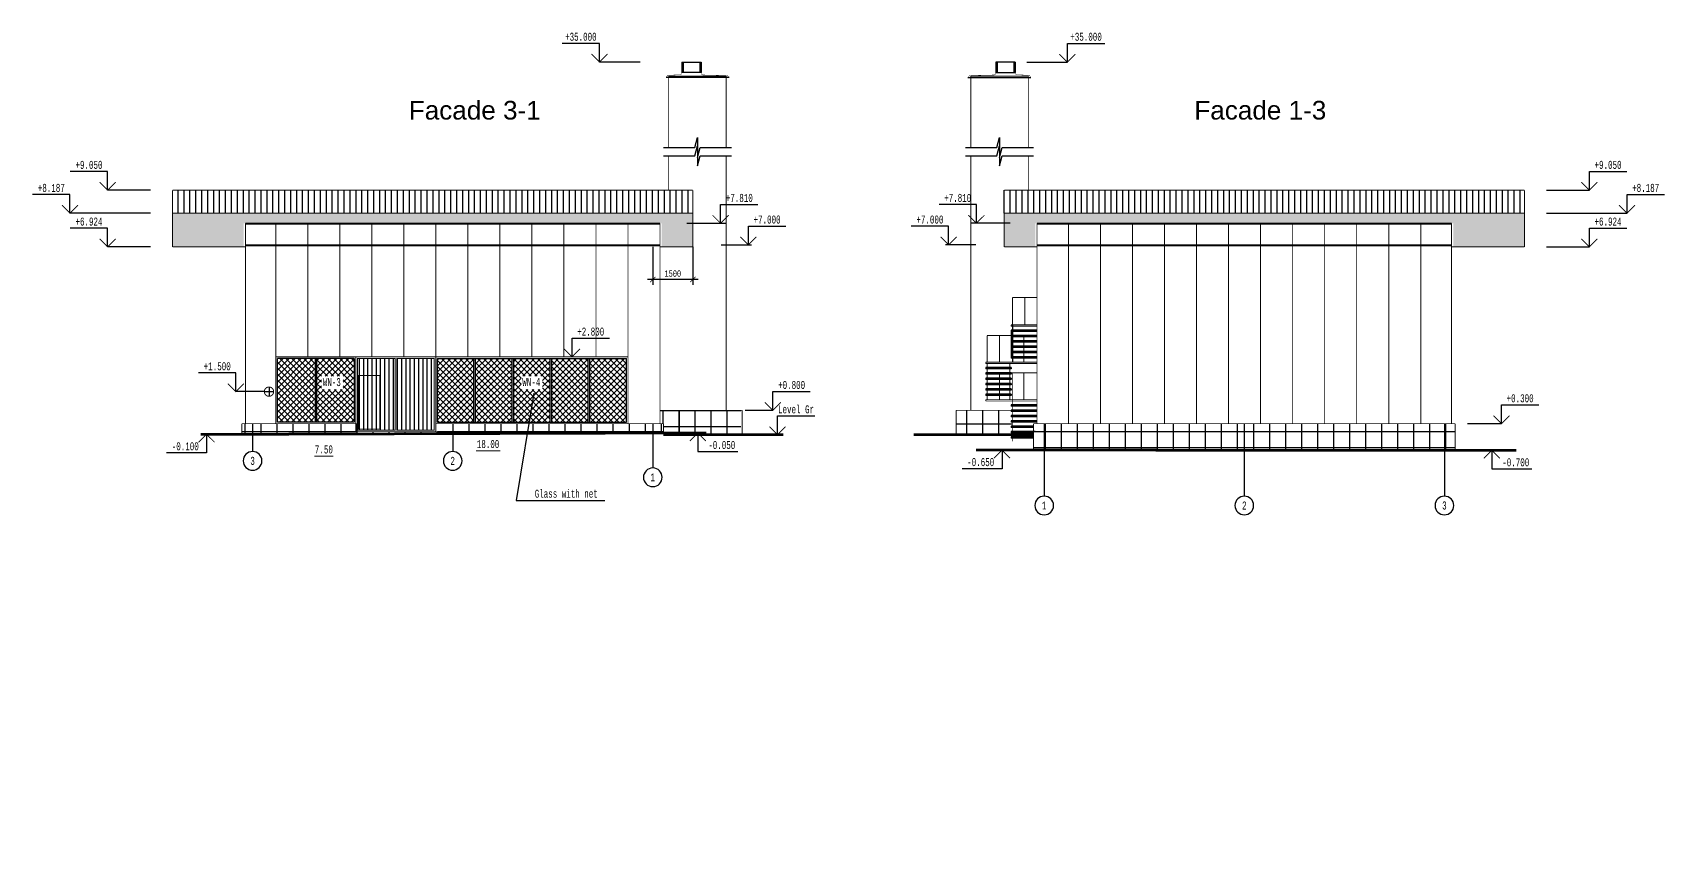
# Model space of a CAD drawing. Extents: x 419008 to 585152, y 366207 to 472224.
# Drawn here: x 429834 to 490991, y 366207 to 396524 of the extents above; entities that cross this region are included whole.
import ezdxf
from ezdxf.enums import TextEntityAlignment as Align

# ---------------------------------------------------------------- set-up
doc = ezdxf.new("R2010")
doc.units = 0
doc.header["$LTSCALE"] = 50
doc.header["$PDSIZE"] = -5
doc.linetypes.add('CONTINOUS', pattern=[16, 16, -1e-13])
doc.layers.get('0').update_dxf_attribs({"linetype": 'CONTINUOUS'})
doc.layers.get('Defpoints').update_dxf_attribs({"linetype": 'CONTINUOUS'})
for name, color, linetype in [('AXIS', 40, 'CONTINUOUS'), ('TEXT', 7, 'CONTINUOUS'), ('WALL', 5, 'CONTINUOUS')]:
    doc.layers.add(name, color=color, linetype=linetype)
doc.styles.add('MONOTXT1', font='monotxt1', dxfattribs={"width": 0.65, "height": 300})
doc.styles.add('ST_1', font='monotxt.shx', dxfattribs={"width": 0.65, "height": 300})
doc.styles.add('ST_2', font='monotxt.shx', dxfattribs={"width": 0.65, "height": 240})
doc.styles.get("Standard").update_dxf_attribs({"font": 'monotxt.shx', "width": 0.65, "height": 300})
doc.styles.add('ст1', font='arial.ttf', dxfattribs={"height": 1000})
doc.dimstyles.get("Standard").update_dxf_attribs({"dimtxt": 300, "dimasz": 300, "dimexe": 2, "dimexo": 2, "dimgap": 0.09, "dimtad": 1, "dimdec": 0, "dimzin": 0, "dimdsep": 46, "dimtxsty": 'Standard', "dimcen": 0.09, "dimadec": 0, "dimazin": 0, "dimtfac": 1, "dimtdec": 0, "dimtofl": 0, "dimtmove": 0, "dimatfit": 3, "dimfxl": 1, "dimtolj": 1, "dimtzin": 0, "dimarcsym": 0})
pattern_1 = [(0, (262598.4, 386367.53), (0, 600), []), (90, (262598.4, 386367.53), (-600, 4e-14), [])]
pattern_2 = [(90, (5749.45, 45353.78), (-222.25, 1e-14), [])]

# ---------------------------------------------------------------- blocks, each defined once
blk = doc.blocks.new('o_3')
at = {"linetype": 'Continuous'}
for p, q in [((0, 0), (0, -7)), ((0, -7), (15, -7))]:
    blk.add_line(p, q, dxfattribs=at)
at = {"color": 7, "linetype": 'Continuous', "const_width": 0.35}
blk.add_lwpolyline([(-3, -3), (0, 0), (3, -3)], dxfattribs=at)
blk = doc.blocks.new('psw1')
at = {"color": 7, "linetype": 'Continuous'}
blk.add_circle((-347, 1), 350, dxfattribs=at)
at = {"color": 7, "linetype": 'Continuous', "style": 'MONOTXT1', "width": 0.65}
blk.add_attdef('99', text='', height=300, dxfattribs=at).set_placement((-347, 1), align=Align.MIDDLE)
blk = doc.blocks.new('o_1')
at = {"linetype": 'Continuous'}
for p, q in [((0, 7), (14, 7)), ((0, 0), (0, 7))]:
    blk.add_line(p, q, dxfattribs=at)
at = {"color": 7, "linetype": 'Continuous', "const_width": 0.35}
blk.add_lwpolyline([(-3, 3), (0, 0), (3, 3)], dxfattribs=at)
blk = doc.blocks.new('_ARCHTICK')
at = {"color": 0, "linetype": 'ByBlock', "const_width": 0.15}
blk.add_lwpolyline([(-0.5, -0.5), (0.5, 0.5)], dxfattribs=at)
blk = doc.blocks.new('*D70')
at = {"layer": 'Defpoints', "color": 0, "transparency": 16777216}
for p in [(453078, 388490), (454578, 388490), (453078, 387271)]:
    blk.add_point(p, dxfattribs=at)
at = {"layer": 'WALL', "color": 174, "lineweight": -2, "transparency": 16777216}
for p, q in [((453078, 388490), (453078, 387071)), ((454578, 388490), (454578, 387071)), ((454778, 387271), (452878, 387271))]:
    blk.add_line(p, q, dxfattribs=at)
at = {"layer": 'WALL', "color": 174, "lineweight": -2, "transparency": 16777216, "xscale": 200, "yscale": 200, "zscale": 200, "rotation": 180}
blk.add_blockref('_ARCHTICK', (453078, 387271), dxfattribs=at)
at = {"layer": 'WALL', "color": 174, "lineweight": -2, "transparency": 16777216, "xscale": 200, "yscale": 200, "zscale": 200}
blk.add_blockref('_ARCHTICK', (454578, 387271), dxfattribs=at)
at = {"layer": 'WALL', "color": 174, "transparency": 16777216, "insert": (453828, 387491), "char_height": 240, "attachment_point": 5, "style": 'ST_2'}
blk.add_mtext('\\A1;1500', dxfattribs=at)

msp = doc.modelspace()

# ---------------------------------------------------------------- hatches: boundary and pattern name
at = {"layer": 'WALL', "true_color": 0x3d3d3d}
h = msp.add_hatch(dxfattribs=at)
h.set_pattern_fill('LINE', color=250, scale=70, angle=90, style=0)
h.set_pattern_definition([(90, (262598.38, 386367.53), (-222.25, 1e-14), [])])
h.paths.add_polyline_path([(453078.3, 390616.7), (435078.3, 390616.7), (435078.3, 389753.2), (453078.3, 389753.2)])
h.paths.add_polyline_path([(454578.3, 390616.7), (453078.3, 390616.7), (453078.3, 389753.2), (454578.3, 389753.2)])
h = msp.add_hatch(dxfattribs=at)
h.set_pattern_fill('LINE', color=250, scale=70, angle=90, style=0)
h.set_pattern_definition(pattern_2)
h.paths.add_polyline_path([(467747.5, 390616.7), (466247.5, 390616.7), (466247.5, 389753.2), (467747.5, 389753.2)])
h = msp.add_hatch(dxfattribs=at)
h.set_pattern_fill('LINE', color=250, scale=70, angle=90, style=0)
h.set_pattern_definition(pattern_2)
h.paths.add_polyline_path([(485747.5, 390616.7), (467747.5, 390616.7), (467747.5, 389753.2), (485747.5, 389753.2)])
h = msp.add_hatch(dxfattribs=at)
h.set_pattern_fill('DOTS', color=250, scale=50, style=0)
h.set_pattern_definition([(0, (262598.38, 386367.53), (39.6875, 79.375), [0, -79.375])])
h.paths.add_polyline_path([(453078.3, 389753.2), (435078.3, 389753.2), (435078.3, 388490.4), (437746.3, 388490.4), (437746.3, 389377.3), (453078.3, 389377.3)])
h.paths.add_polyline_path([(454578.3, 389753.2), (453078.3, 389753.2), (453078.3, 389377.3), (453410.3, 389377.3), (453410.3, 388490.4), (454578.3, 388490.4)])
h = msp.add_hatch(dxfattribs=at)
h.set_pattern_fill('DOTS', color=250, scale=50, style=0)
h.set_pattern_definition([(0, (5749.45, 45353.78), (39.6875, 79.375), [0, -79.375])])
h.paths.add_polyline_path([(467747.5, 389753.2), (466247.5, 389753.2), (466247.5, 388490.4), (467415.5, 388490.4), (467415.5, 389377.3), (467747.5, 389377.3)])
h.paths.add_polyline_path([(485747.5, 389753.2), (467747.5, 389753.2), (467747.5, 389377.3), (483079.5, 389377.3), (483079.5, 388490.4), (485747.5, 388490.4)])
h = msp.add_hatch(dxfattribs=at)
h.set_pattern_fill('ANSI37', color=250, scale=50, style=0)
h.set_pattern_definition([(45, (5749.45, 45353.78), (-112.2532, 112.2532), []), (135, (5749.45, 45353.78), (-112.2532, -112.2532), [])])
h.paths.add_polyline_path([(440418.3, 384306.4), (439008.3, 384306.4), (439008.3, 381926.4), (440418.3, 381926.4)])
h.paths.add_polyline_path([(441888.3, 381926.4), (440478.3, 381926.4), (440478.3, 384306.4), (441888.3, 384306.4)])
h.paths.add_polyline_path([(441472.7, 383641), (440662.3, 383641), (440662.3, 383152.3), (441472.7, 383152.3)], flags=16)
h.paths.add_polyline_path([(447804.3, 384306.4), (446436.3, 384306.4), (446436.3, 381926.4), (447804.3, 381926.4)])
h.paths.add_polyline_path([(446376.3, 384306.4), (445008.3, 384306.4), (445008.3, 381926.4), (446376.3, 381926.4)])
h.paths.add_polyline_path([(449232.3, 381926.4), (447864.3, 381926.4), (447864.3, 384306.4), (449232.3, 384306.4)])
h.paths.add_polyline_path([(448949.3, 383641), (448138.9, 383641), (448138.9, 383152.3), (448949.3, 383152.3)], flags=16)
h.paths.add_polyline_path([(450660.3, 384306.4), (449292.3, 384306.4), (449292.3, 381926.4), (450660.3, 381926.4)])
h.paths.add_polyline_path([(452088.3, 384306.4), (450720.3, 384306.4), (450720.3, 381926.4), (452088.3, 381926.4)])
at = {"layer": 'WALL'}
h = msp.add_hatch(dxfattribs=at)
h.set_pattern_fill('ANSI31', color=255, scale=50, angle=45, style=0)
h.set_pattern_definition([(90, (262538.38, 386367.53), (-158.75, 1e-14), [])])
h.paths.add_polyline_path([(442848.3, 383666.4), (442048.3, 383666.4), (442048.3, 381666.4), (442848.3, 381666.4)], flags=16)
h.paths.add_polyline_path([(443418.3, 384306.4), (442008.3, 384306.4), (442008.3, 381626.4), (443418.3, 381626.4)])
h.paths.add_polyline_path([(442848.3, 383666.4), (442848.3, 381666.4), (442048.3, 381666.4), (442048.3, 383666.4)], flags=16)
h.paths.add_polyline_path([(444888.3, 384306.4), (443478.3, 384306.4), (443478.3, 381626.4), (444888.3, 381626.4)])
h = msp.add_hatch(dxfattribs=at)
h.set_pattern_fill('NET', color=256, scale=188.976, style=0)
h.set_pattern_definition([(0, (259067.27, 384158.1), (0, 599.9988), []), (90, (259067.27, 384158.1), (-599.9988, 4e-14), [])])
h.paths.add_polyline_path([(456381.4, 382366.4), (454078.3, 382366.4), (454078.3, 381516.4), (454764.2, 381516.4), (454827.2, 381453.4), (456381.4, 381453.4)])
h.paths.add_polyline_path([(454078.3, 382366.4), (453348.3, 382366.4), (453348.3, 381866.4), (453478.3, 381866.4), (453478.3, 381516.4), (454078.3, 381516.4)])
h = msp.add_hatch(dxfattribs=at)
h.set_pattern_fill('NET', color=256, scale=188.976, style=0)
h.set_pattern_definition([(0, (-235951.46, -4541.9), (0, 599.9988), []), (90, (-235951.46, -4541.9), (-599.9988, 4e-14), [])])
h.paths.add_polyline_path([(466507.5, 381966.4), (466552.8, 381966.4), (466552.8, 382116.4), (466507.5, 382116.4), (466507.5, 382166.4), (466552.8, 382166.4), (466552.8, 382316.4), (466507.5, 382316.4), (466507.5, 382366.4), (464444.4, 382366.4), (464444.4, 381453.4), (466552.8, 381453.4), (466552.8, 381516.4), (466507.5, 381516.4), (466507.5, 381566.4), (466552.8, 381566.4), (466552.8, 381716.4), (466507.5, 381716.4), (466507.5, 381766.4), (466552.8, 381766.4), (466552.8, 381916.4), (466507.5, 381916.4)])
h = msp.add_hatch(dxfattribs=at)
h.set_pattern_fill('NET', color=256, scale=188.976378, style=0)
h.set_pattern_definition(pattern_1)
h.paths.add_polyline_path([(453078.3, 381866.4), (445008.3, 381866.4), (445008.3, 381566.4), (442008.3, 381566.4), (442008.3, 381866.4), (438078.3, 381866.4), (438078.3, 381467.7), (453078.3, 381515.1)])
h.paths.add_polyline_path([(438078.3, 381866.4), (437676.3, 381866.4), (437676.3, 381466.4), (438078.3, 381467.7)])
h.paths.add_polyline_path([(453480.3, 381866.4), (453078.3, 381866.4), (453078.3, 381515.1), (453480.3, 381516.4)])
h = msp.add_hatch(dxfattribs=at)
h.set_pattern_fill('NET', color=256, scale=188.976378, style=0)
h.set_pattern_definition([(0, (262600.4, 386367.53), (0, 600), []), (90, (262600.4, 386367.53), (-600, 4e-14), [])])
h.paths.add_polyline_path([(467749.5, 381866.4), (467347.5, 381866.4), (467347.5, 380874.6), (467749.5, 380874.4)])
h = msp.add_hatch(dxfattribs=at)
h.set_pattern_fill('NET', color=256, scale=188.976378, style=0)
h.set_pattern_definition(pattern_1)
h.paths.add_polyline_path([(482747.5, 381866.4), (467747.5, 381866.4), (467747.5, 380874.4), (482747.5, 380866.6)])
h.paths.add_polyline_path([(483149.5, 381866.4), (482747.5, 381866.4), (482747.5, 380866.6), (483149.5, 380866.4)])
h = msp.add_hatch(dxfattribs=at)
h.set_pattern_fill('AR-CONC', color=256, style=0, pattern_type=2)
h.set_pattern_definition([])
h.paths.add_polyline_path([(432247.8, 366607.5), (433717.8, 366607.5), (433717.8, 366257.5), (433717.8, 366207.5), (432497.8, 366207.5), (432497.8, 366227.5), (432247.8, 366227.5), (432247.8, 366257.5)])

# ---------------------------------------------------------------- linework, layer by layer
at = {"linetype": 'CONTINOUS', "const_width": 15}
for points in [[(454153.9, 395030.8), (454153.9, 394970.8), (454109.1, 394946.2), (453636.5, 394923.5), (453603.4, 394879.2), (453603.4, 394848.5), (453579.8, 394839.1)], [(454902.8, 395030.8), (454902.8, 394961.1), (454947.5, 394936.6), (455878.5, 394913.9), (455911.5, 394869.5), (455911.5, 394838.9), (455935.2, 394829.4)], [(465923, 395030.8), (465923, 394961.1), (465878.3, 394936.6), (464947.4, 394913.9), (464914.3, 394869.5), (464914.3, 394838.9), (464890.7, 394829.4)], [(466672, 395030.8), (466672, 394970.8), (466716.7, 394946.2), (467189.3, 394923.5), (467222.4, 394879.2), (467222.4, 394848.5), (467246, 394839.1)]]:
    msp.add_lwpolyline(points, dxfattribs=at)
at = {"layer": 'AXIS'}
for p, q in [((438078.3, 381866.4), (438078.3, 380821.8)), ((445578.3, 381866.4), (445578.3, 380821.8)), ((453078.3, 381866.4), (453078.3, 380204.2)), ((467747.5, 381866.4), (467747.5, 379148.6)), ((475247.5, 381866.4), (475247.5, 379148.6)), ((482747.5, 381866.4), (482747.5, 379148.6))]:
    msp.add_line(p, q, dxfattribs=at)
at = {"layer": 'TEXT'}
for p, q in [((452600.9, 395419.4), (451081.7, 395419.4)), ((467097.9, 395419.4), (468617.1, 395419.4)), ((434250.4, 390616.7), (432646.2, 390616.7)), ((486575.5, 390616.7), (488179.7, 390616.7)), ((434250.4, 389753.2), (431234.4, 389753.2)), ((486575.5, 389753.2), (489591.4, 389753.2)), ((454349.3, 389377.3), (455824.3, 389377.3)), ((466476.6, 389377.3), (465001.5, 389377.3)), ((434250.4, 388490.4), (432646.2, 388490.4)), ((455639.9, 388566.4), (456782.7, 388566.4)), ((465185.9, 388566.4), (464043.1, 388566.4)), ((486575.5, 388490.4), (488179.7, 388490.4)), ((438518.4, 383066.4), (437453.5, 383066.4)), ((456541.6, 382366.4), (457581.6, 382366.4)), ((483606.7, 381866.4), (484885.8, 381866.4)), ((483606.7, 381866.4), (484885.8, 381866.4))]:
    msp.add_line(p, q, dxfattribs=at)
for points in [[(453473.8, 392215.3), (454648.8, 392215.3), (454748.8, 392588.5), (454748.8, 391842.1), (454848.8, 392215.3), (456023.8, 392215.3)], [(453473.8, 391904.2), (454648.8, 391904.2), (454748.8, 392277.4), (454748.8, 391531), (454848.8, 391904.2), (456023.8, 391904.2)], [(464802.1, 392215.3), (465977.1, 392215.3), (466077.1, 392588.5), (466077.1, 391842.1), (466177.1, 392215.3), (467352.1, 392215.3)], [(464802.1, 391904.2), (465977.1, 391904.2), (466077.1, 392277.4), (466077.1, 391531), (466177.1, 391904.2), (467352.1, 391904.2)], [(448614.5, 383010.4), (447959.3, 378990.2), (451274.3, 378990.2)]]:
    msp.add_lwpolyline(points, dxfattribs=at)
at = {"layer": 'TEXT', "const_width": 35}
for points in [[(440392.2, 380649.9), (441107.2, 380649.9)], [(446449.3, 380851.2), (447359.3, 380851.2)]]:
    msp.add_lwpolyline(points, dxfattribs=at)
at = {"layer": 'WALL'}
for p, q in [((454168.3, 395419.4), (454888.3, 395419.4)), ((466657.5, 395419.4), (465937.5, 395419.4)), ((455935.2, 394839.1), (453579.8, 394839.1)), ((454902.8, 395030.8), (454153.9, 395030.8)), ((464890.7, 394839.1), (467246, 394839.1)), ((465923, 395030.8), (466672, 395030.8)), ((441888.3, 384306.4), (439008.3, 384306.4)), ((439008.3, 381926.4), (439008.3, 384306.4)), ((441888.3, 384306.4), (441888.3, 381926.4)), ((445008.3, 381926.4), (445008.3, 384306.4)), ((441888.3, 381926.4), (439008.3, 381926.4))]:
    msp.add_line(p, q, dxfattribs=at)
at = {"layer": 'WALL', "color": 255}
for p, q in [((467477.5, 385366.4), (466507.5, 385366.4)), ((466507.5, 385366.4), (466507.5, 384316.4)), ((467477.5, 385316.4), (466507.5, 385316.4)), ((466557.5, 385566.4), (466557.5, 384166.4)), ((467477.5, 385166.4), (466507.5, 385166.4)), ((467477.5, 385116.4), (466507.5, 385116.4)), ((467477.5, 384966.4), (466507.5, 384966.4)), ((467477.5, 384916.4), (466507.5, 384916.4)), ((467477.5, 384766.4), (466507.5, 384766.4)), ((467477.5, 384716.4), (466507.5, 384716.4)), ((467477.5, 384566.4), (466507.5, 384566.4)), ((467477.5, 384516.4), (466507.5, 384516.4)), ((467477.5, 384366.4), (466507.5, 384366.4)), ((467477.5, 384316.4), (466507.5, 384316.4)), ((465557.5, 383966.4), (465557.5, 383916.4)), ((466507.5, 383966.4), (465557.5, 383966.4)), ((466507.5, 383916.4), (465557.5, 383916.4)), ((466507.5, 383766.4), (465557.5, 383766.4)), ((465557.5, 383766.4), (465557.5, 383716.4)), ((466507.5, 383716.4), (465557.5, 383716.4)), ((466507.5, 383566.4), (465557.5, 383566.4)), ((465557.5, 383566.4), (465557.5, 383516.4)), ((466507.5, 383516.4), (465557.5, 383516.4)), ((466507.5, 383966.4), (466507.5, 383916.4)), ((466507.5, 383766.4), (466507.5, 383716.4)), ((466507.5, 383566.4), (466507.5, 383516.4)), ((438693.4, 383241.4), (438693.4, 382891.4)), ((466507.5, 383366.4), (465557.5, 383366.4)), ((465557.5, 383366.4), (465557.5, 383316.4)), ((466507.5, 383316.4), (465557.5, 383316.4)), ((466507.5, 383166.4), (465557.5, 383166.4)), ((465557.5, 383166.4), (465557.5, 383116.4)), ((466507.5, 383116.4), (465557.5, 383116.4)), ((466507.5, 382966.4), (465557.5, 382966.4)), ((465557.5, 382966.4), (465557.5, 382916.4)), ((466507.5, 382916.4), (465557.5, 382916.4)), ((466507.5, 383366.4), (466507.5, 383316.4)), ((466507.5, 383166.4), (466507.5, 383116.4)), ((466507.5, 382966.4), (466507.5, 382916.4)), ((467477.5, 382566.4), (466507.5, 382566.4)), ((466507.5, 382566.4), (466507.5, 382516.4)), ((467477.5, 382516.4), (466507.5, 382516.4)), ((467477.5, 382366.4), (466507.5, 382366.4)), ((466507.5, 382366.4), (466507.5, 382316.4)), ((467477.5, 382316.4), (466507.5, 382316.4)), ((467477.5, 382166.4), (466507.5, 382166.4)), ((466507.5, 382166.4), (466507.5, 382116.4)), ((467477.5, 382116.4), (466507.5, 382116.4)), ((467477.5, 381966.4), (466507.5, 381966.4)), ((466507.5, 381966.4), (466507.5, 381916.4)), ((467477.5, 381916.4), (466507.5, 381916.4)), ((467347.5, 381766.4), (466507.5, 381766.4)), ((466507.5, 381766.4), (466507.5, 381716.4)), ((467347.5, 381716.4), (466507.5, 381716.4)), ((467407.5, 381566.4), (466507.5, 381566.4)), ((466507.5, 381566.4), (466507.5, 381516.4)), ((467347.5, 381516.4), (466507.5, 381516.4)), ((467347.5, 381366.4), (466507.5, 381366.4)), ((466507.5, 381366.4), (466507.5, 381316.4)), ((467347.5, 381316.4), (466507.5, 381316.4))]:
    msp.add_line(p, q, dxfattribs=at)
at = {"layer": 'WALL'}
for points in [[(454168.3, 395419.4), (454168.3, 395030.8)], [(454218.3, 395419.4), (454218.3, 395030.8)], [(454838.3, 395419.4), (454838.3, 395030.8)], [(454888.3, 395419.4), (454888.3, 395030.8)], [(465937.5, 395419.4), (465937.5, 395030.8)], [(465987.5, 395419.4), (465987.5, 395030.8)], [(466607.5, 395419.4), (466607.5, 395030.8)], [(466657.5, 395419.4), (466657.5, 395030.8)], [(440418.3, 384306.4), (440418.3, 381926.4)], [(440478.3, 384306.4), (440478.3, 381926.4)], [(445008.3, 384306.4), (452088.3, 384306.4)], [(446376.3, 381926.4), (446376.3, 384306.4)], [(446436.3, 381926.4), (446436.3, 384306.4)], [(447804.3, 381926.4), (447804.3, 384306.4)], [(447864.3, 381926.4), (447864.3, 384306.4)], [(449232.3, 381926.4), (449232.3, 384306.4)], [(449292.3, 381926.4), (449292.3, 384306.4)], [(450660.3, 381926.4), (450660.3, 384306.4)], [(450720.3, 381926.4), (450720.3, 384306.4)], [(452088.3, 381926.4), (452088.3, 384306.4)], [(445008.3, 381926.4), (452088.3, 381926.4)]]:
    msp.add_lwpolyline(points, dxfattribs=at)
for points, const_width in [([(453673.8, 394894.2), (453673.8, 392215.3)], 35), ([(455823.8, 394893.4), (453673.8, 394894.2)], 35), ([(455823.8, 394893.4), (455823.8, 392215.3)], 35), ([(465002.1, 394893.4), (467152.1, 394894.2)], 35), ([(465002.1, 394893.4), (465002.1, 392215.3)], 35), ([(467152.1, 394894.2), (467152.1, 392215.3)], 35), ([(453673.8, 391904.2), (453673.8, 390616.7)], 35), ([(455823.8, 391904.2), (455823.8, 382366.4)], 35), ([(465002.1, 391904.2), (465002.1, 382366.4)], 35), ([(467152.1, 391904.2), (467152.1, 390616.7)], 35), ([(435078.3, 390616.7), (454578.3, 390616.7)], 35), ([(435078.3, 390616.7), (435078.3, 388490.4)], 35), ([(454578.3, 390616.7), (454578.3, 388490.4)], 35), ([(485747.5, 390616.7), (466247.5, 390616.7)], 35), ([(466247.5, 390616.7), (466247.5, 388490.4)], 35), ([(485747.5, 390616.7), (485747.5, 388490.4)], 35), ([(435078.3, 389753.2), (454578.3, 389753.2)], 35), ([(485747.5, 389753.2), (466247.5, 389753.2)], 35), ([(437808.3, 389377.3), (453348.3, 389377.3)], 35), ([(437808.3, 389377.3), (437808.3, 381866.4)], 35), ([(437808.3, 389347.3), (453348.3, 389347.3)], 35), ([(438948.3, 381866.4), (438948.3, 389377.3)], 35), ([(440148.3, 384366.4), (440148.3, 389377.3)], 35), ([(441348.3, 384366.4), (441348.3, 389377.3)], 35), ([(442548.3, 384366.4), (442548.3, 389377.3)], 35), ([(443748.3, 384366.4), (443748.3, 389377.3)], 35), ([(446148.3, 384366.4), (446148.3, 389377.3)], 35), ([(447348.3, 384366.4), (447348.3, 389377.3)], 35), ([(448548.3, 384366.4), (448548.3, 389377.3)], 35), ([(449748.3, 384366.4), (449748.3, 389377.3)], 35), ([(450948.3, 384366.4), (450948.3, 389377.3)], 35), ([(452148.3, 381866.4), (452148.3, 389377.3)], 35), ([(453348.3, 389377.3), (453348.3, 381866.4)], 35), ([(483017.5, 389377.3), (467477.5, 389377.3)], 35), ([(467477.5, 389377.3), (467477.5, 381866.4)], 35), ([(483017.5, 389347.3), (467477.5, 389347.3)], 35), ([(468659.5, 389377.3), (468659.5, 381866.4)], 35), ([(481859.5, 389377.3), (481859.5, 381866.4)], 35), ([(483017.5, 389377.3), (483017.5, 381866.4)], 35), ([(435078.3, 388490.4), (437808.3, 388490.4)], 35), ([(437808.3, 388566.4), (453348.3, 388566.4)], 35), ([(437808.3, 388536.4), (453348.3, 388536.4)], 35), ([(454578.3, 388490.4), (453348.3, 388490.4)], 35), ([(466247.5, 388490.4), (467477.5, 388490.4)], 35), ([(483017.5, 388566.4), (467477.5, 388566.4)], 35), ([(483017.5, 388536.4), (467477.5, 388536.4)], 35), ([(485747.5, 388490.4), (483017.5, 388490.4)], 35), ([(438948.3, 384366.4), (452148.3, 384366.4)], 35), ([(456428.3, 382366.4), (453348.3, 382366.4)], 35), ([(454078.3, 382366.4), (454078.3, 381453.4)], 35), ([(456428.3, 381453.4), (456428.3, 382366.4)], 35), ([(464444.4, 382366.4), (464444.4, 381459.4)], 35), ([(464444.4, 382366.4), (467477.5, 382366.4)], 35), ([(437678.3, 381866.4), (441948.3, 381866.4)], 35), ([(437678.3, 381866.4), (437678.3, 381466.4)], 35), ([(444948.3, 381866.4), (453478.3, 381866.4)], 35), ([(453478.3, 381866.4), (453478.3, 381516.4)], 35), ([(483147.5, 381866.4), (467347.5, 381866.4)], 35), ([(467347.5, 381866.4), (467347.5, 380874.6)], 35), ([(483147.5, 381866.4), (483147.5, 380866.4)], 35), ([(457974.4, 381453.4), (453477.5, 381453.4)], 100), ([(462851.4, 381453.4), (467348.3, 381453.4)], 100)]:
    msp.add_lwpolyline(points, dxfattribs=dict(at, const_width=const_width))
for points in [[(444948.3, 384366.4, 35, 35, 0), (444948.3, 389377.3, 35, 35, 0)], [(469859.5, 389377.3, 35, 35, 0), (469859.5, 381866.4, 35, 35, 0)], [(471059.5, 389377.3, 35, 35, 0), (471059.5, 381866.4, 35, 35, 0)], [(472259.5, 389377.3, 35, 35, 0), (472259.5, 381866.4, 35, 35, 0)], [(473459.5, 389377.3, 35, 35, 0), (473459.5, 381866.4, 35, 35, 0)], [(474659.5, 389377.3, 35, 35, 0), (474659.5, 381866.4, 35, 35, 0)], [(475859.5, 389377.3, 35, 35, 0), (475859.5, 381866.4, 35, 35, 0)], [(477059.5, 389377.3, 35, 35, 0), (477059.5, 381866.4, 35, 35, 0)], [(478259.5, 389377.3, 35, 35, 0), (478259.5, 381866.4, 35, 35, 0)], [(479459.5, 389377.3, 35, 35, 0), (479459.5, 381866.4, 35, 35, 0)], [(480659.5, 389377.3, 35, 35, 0), (480659.5, 381866.4, 35, 35, 0)]]:
    msp.add_lwpolyline(points, format="xyseb", dxfattribs=at)
at = {"layer": 'WALL', "color": 255, "const_width": 35}
for points in [[(467477.5, 386590.4), (466557.5, 386590.4)], [(466557.5, 385566.4), (466557.5, 386590.4)], [(467023.1, 385566.4), (467023.1, 386590.4)], [(467477.5, 385566.4), (466507.5, 385566.4)], [(466507.5, 385566.4), (466507.5, 385516.4)], [(467477.5, 385516.4), (466507.5, 385516.4)], [(467477.5, 385166.4), (465607.5, 385166.4)], [(465607.5, 384166.4), (465607.5, 385166.4)], [(466071.4, 384166.4), (466071.4, 385166.4)], [(466552.8, 384166.4), (466552.8, 385166.4)], [(466987.4, 384166.4), (466987.4, 385166.4)], [(441948.3, 384366.4), (441948.3, 381566.4)], [(444948.3, 384366.4), (441948.3, 384366.4)], [(444948.3, 384366.4), (444948.3, 381566.4)], [(467477.5, 384166.4), (465557.5, 384166.4)], [(465557.5, 384166.4), (465557.5, 384116.4)], [(467477.5, 384116.4), (465557.5, 384116.4)], [(465607.5, 384116.4), (465607.5, 382766.4)], [(466457.5, 384116.4), (466457.5, 382766.4)], [(467477.5, 383766.4), (465607.5, 383766.4)], [(466071.4, 382766.4), (466071.4, 383766.4)], [(466552.8, 381209.4), (466552.8, 383766.4)], [(466987.4, 382766.4), (466987.4, 383766.4)], [(467477.5, 382766.4), (465557.5, 382766.4)], [(465557.5, 382766.4), (465557.5, 382716.4)], [(467477.5, 382716.4), (465557.5, 382716.4)], [(441948.3, 381566.4), (444948.3, 381566.4)], [(441948.3, 381566.4), (444948.3, 381566.4)]]:
    msp.add_lwpolyline(points, dxfattribs=at)
for points in [[(442008.3, 381626.4), (442008.3, 384306.4), (443418.3, 384306.4), (443418.3, 381626.4)], [(443478.3, 381626.4), (443478.3, 384306.4), (444888.3, 384306.4), (444888.3, 381626.4)], [(442048.3, 383666.4), (442048.3, 381666.4), (442848.3, 381666.4), (442848.3, 383666.4)]]:
    msp.add_lwpolyline(points, close=True, dxfattribs=at)
msp.add_lwpolyline([(438518.4, 383066.4, 1), (438868.4, 383066.4, 1)], format="xyb", close=True, dxfattribs=at)
at = {"layer": 'WALL', "color": 255}
msp.add_lwpolyline([(438518.4, 383066.4), (438868.4, 383066.4)], dxfattribs=at)
at = {"layer": 'WALL', "color": 7, "const_width": 100}
for points in [[(437676.3, 381466.4), (436132.8, 381466.4)], [(437676.3, 381466.4), (453480.3, 381516.4)], [(453480.3, 381516.4), (455089.7, 381516.4)], [(467347.5, 380874.6), (465185.9, 380874.6)], [(467347.5, 380874.6), (483147.5, 380866.4)], [(483147.5, 380866.4), (485437.6, 380866.4)]]:
    msp.add_lwpolyline(points, dxfattribs=at)

# ---------------------------------------------------------------- block references
at = {"layer": 'AXIS', "linetype": 'Continuous'}
ref = msp.add_blockref('psw1', (437731.3, 380470.5), dxfattribs=dict(at, xscale=-1))
ref.add_attrib('99', '3', dxfattribs={"layer": '0', "color": 7, "linetype": 'Continuous', "height": 300, "style": 'MONOTXT1', "width": 0.65}).set_placement((438078.3, 380471.8), align=Align.MIDDLE)
ref = msp.add_blockref('psw1', (445231.3, 380470.5), dxfattribs=dict(at, xscale=-1))
ref.add_attrib('99', '2', dxfattribs={"layer": '0', "color": 7, "linetype": 'Continuous', "height": 300, "style": 'MONOTXT1', "width": 0.65}).set_placement((445578.3, 380471.8), align=Align.MIDDLE)
ref = msp.add_blockref('psw1', (452731.3, 379853), dxfattribs=dict(at, xscale=-1))
ref.add_attrib('99', '1', dxfattribs={"layer": '0', "color": 7, "linetype": 'Continuous', "height": 300, "style": 'MONOTXT1', "width": 0.65}).set_placement((453078.3, 379854.2), align=Align.MIDDLE)
ref = msp.add_blockref('psw1', (467400.5, 378797.3), dxfattribs=dict(at, xscale=-1))
ref.add_attrib('99', '1', dxfattribs={"layer": '0', "color": 7, "linetype": 'Continuous', "height": 300, "style": 'MONOTXT1', "width": 0.65}).set_placement((467747.5, 378798.6), align=Align.MIDDLE)
ref = msp.add_blockref('psw1', (474900.5, 378797.3), dxfattribs=dict(at, xscale=-1))
ref.add_attrib('99', '2', dxfattribs={"layer": '0', "color": 7, "linetype": 'Continuous', "height": 300, "style": 'MONOTXT1', "width": 0.65}).set_placement((475247.5, 378798.6), align=Align.MIDDLE)
ref = msp.add_blockref('psw1', (482400.5, 378797.3), dxfattribs=dict(at, xscale=-1))
ref.add_attrib('99', '3', dxfattribs={"layer": '0', "color": 7, "linetype": 'Continuous', "height": 300, "style": 'MONOTXT1', "width": 0.65}).set_placement((482747.5, 378798.6), align=Align.MIDDLE)
at = {"layer": 'TEXT', "yscale": 100, "zscale": 100}
for name, p, xscale in [('o_1', (451081.7, 395419.4), -100), ('o_1', (468617.1, 395419.4), 100), ('o_1', (432646.2, 390616.7), -100), ('o_1', (488179.7, 390616.7), 100), ('o_1', (431234.4, 389753.2), -100), ('o_1', (489591.4, 389753.2), 100), ('o_1', (455620, 389377.3), 100), ('o_1', (465205.8, 389377.3), -100), ('o_1', (432646.2, 388490.4), -100), ('o_1', (456660.7, 388566.4), 100), ('o_1', (456660.7, 388566.4), 100), ('o_1', (464165.1, 388566.4), -100), ('o_1', (464165.1, 388566.4), -100), ('o_1', (488179.7, 388490.4), 100), ('o_1', (450051, 384366.4), 100), ('o_1', (437453.5, 383066.4), -100), ('o_1', (457581.6, 382366.4), 100), ('o_1', (484885.8, 381866.4), 100), ('o_1', (457746.3, 381453.4), 100), ('o_3', (436356.2, 381466.4), -100), ('o_3', (454764.2, 381516.4), 100), ('o_3', (484522.4, 380866.4), 100)]:
    msp.add_blockref(name, p, dxfattribs=dict(at, xscale=xscale))
at = {"layer": 'WALL', "xscale": -100, "yscale": 100, "zscale": 100}
msp.add_blockref('o_3', (466167.6, 380874.6), dxfattribs=at)

# ---------------------------------------------------------------- texts
at = {"layer": 'TEXT', "style": 'ST_1', "width": 0.65}
for s, p in [('+35.000', (450381.7, 396219.4)), ('+35.000', (469317.1, 396219.4)), ('+9.050', (431946.2, 391416.7)), ('+9.050', (488879.7, 391416.7)), ('+8.187', (430534.4, 390553.2)), ('+8.187', (490291.4, 390553.2)), ('+7.810', (456320, 390177.3)), ('+7.810', (464505.8, 390177.3)), ('+6.924', (431946.2, 389290.4)), ('+7.000', (457360.7, 389366.4)), ('+7.000', (463465.1, 389366.4)), ('+6.924', (488879.7, 389290.4)), ('+2.800', (450751, 385166.4)), ('+1.500', (436753.5, 383866.4)), ('+0.800', (458281.6, 383166.4)), ('+0.300', (485585.8, 382666.4)), ('Level Gr', (458446.3, 382253.4)), ('-0.100', (435556.2, 380866.4)), ('7.50', (440749.7, 380749.9)), ('18.00', (446904.3, 380951.2)), ('-0.050', (455664.2, 380916.4)), ('-0.700', (485422.4, 380266.4)), ('Glass with net', (449835.1, 379090.2))]:
    msp.add_text(s, height=300, dxfattribs=at).set_placement(p, align=Align.CENTER)
at = {"layer": 'TEXT', "style": 'ст1'}
for s, p in [('Facade 3-1', (443932.3, 393266.1)), ('Facade 1-3', (473375.2, 393266.1))]:
    msp.add_text(s, height=700, dxfattribs=at).set_placement(p)
at = {"layer": 'TEXT', "char_height": 300, "width": 766.605, "attachment_point": 1}
for s, insert in [('WN-3', (440709.7, 383573.9)), ('WN-4', (448186.3, 383573.9))]:
    msp.add_mtext(s, dxfattribs=dict(at, insert=insert))
at = {"layer": 'WALL', "style": 'ST_1', "width": 0.65}
msp.add_text('-0.650', height=300, dxfattribs=at).set_placement((465367.6, 380274.6), align=Align.CENTER)

# ---------------------------------------------------------------- dimensions: what is measured, and where the dimension line sits
at = {"layer": 'WALL'}
dim = msp.add_linear_dim(base=(453078.3, 387270.7), p1=(454578.3, 388490.4), p2=(453078.3, 388490.4), dimstyle='Standard', override={"dimscale": 100, "dimtxt": 225, "dimasz": 2, "dimexo": 0, "dimgap": 1, "dimtxsty": 'ST_2', "dimblk1": 'ARCHTICK', "dimblk2": 'ARCHTICK', "dimsah": 1, "dimcen": 3, "dimdle": 2, "dimclrd": 174, "dimclre": 174, "dimclrt": 174, "dimadec": 2, "dimtix": 1, "dimtofl": 1, "dimtmove": 2, "dimldrblk": 'ARCHTICK'}, dxfattribs=at)
dim.commit()
dim.dimension.update_dxf_attribs({"geometry": '*D70', "text_midpoint": (453828.3, 387490.7)})

doc.saveas('drawing.dxf')
